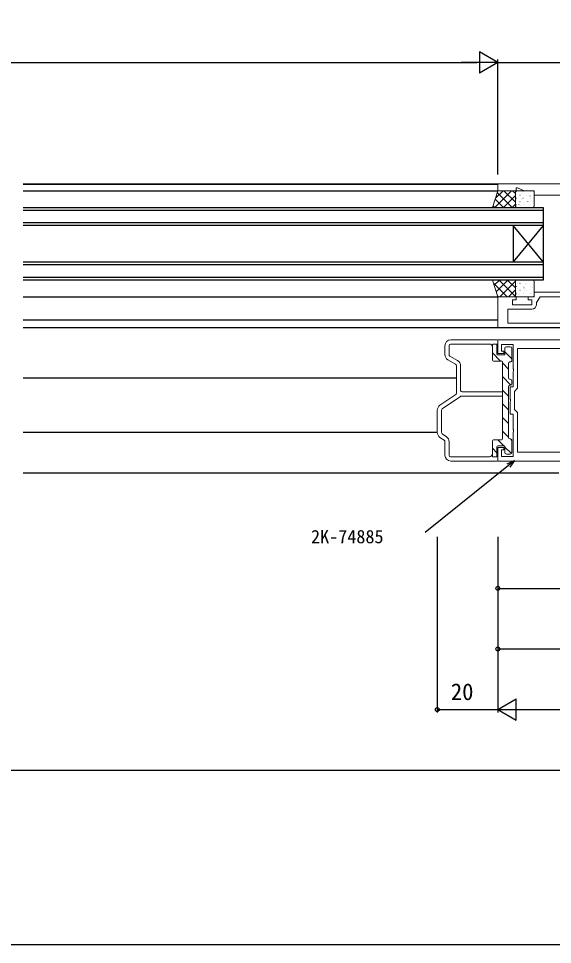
# Model space of a CAD drawing. Units: millimetres, scale not verified. Extents: x -437 to 438, y -681 to 678.
# Drawn here: x -187.5 to -11.2, y -681 to -375.5 of the extents above; entities that cross this region are included whole.
import ezdxf
from ezdxf.enums import TextEntityAlignment as Align

# ---------------------------------------------------------------- set-up
doc = ezdxf.new("R2010")
doc.units = ezdxf.units.MM
doc.header["$LTSCALE"] = 4
doc.layers.add('0-2_YKK_11', color=7, linetype='Continuous', lineweight=18)
doc.layers.add('0-4_YKK_13', color=4, linetype='Continuous', lineweight=18)
for name, color, linetype in [('0-3_YKK_12', 2, 'Continuous'), ('0-6_YKK_D', 6, 'Continuous'), ('0-7_YKK_ZWAK', 7, 'Continuous')]:
    doc.layers.add(name, color=color, linetype=linetype)
doc.styles.add('ＭＳ ゴシック', font='')
doc.styles.get('ＭＳ ゴシック').set_extended_font_data('MS Gothic')

msp = doc.modelspace()

# ---------------------------------------------------------------- linework, layer by layer
at = {"layer": '0-2_YKK_11'}
for points in [[(30.797, -430.001), (-29.203, -430.001), (-29.203, -432.301), (-23.203, -432.301), (-23.203, -431.301), (-22.703, -431.301), (-20.559, -432.301), (-17.203, -432.301), (-17.203, -433.801), (-6.203, -433.801)], [(-6.203, -465.801), (-17.203, -465.801), (-17.203, -467.301), (-19.203, -467.301), (-19.203, -468.301), (-18.003, -468.301), (-18.003, -469.901), (-24.403, -469.901), (-24.403, -468.301), (-23.203, -468.301), (-23.203, -467.301), (-29.203, -467.301), (-29.203, -477.501), (20.797, -477.501)], [(-16.503, -469.901), (-16.503, -469.158), (-15.203, -467.301), (-5.903, -467.301)], [(17.297, -475.001), (17.297, -475.501), (-1.903, -475.501), (-2.203, -475.801), (-2.403, -476.001), (-25.903, -476.001), (-25.903, -471.401), (-18.003, -471.401)], [(48.797, -481.502), (-29.203, -481.501), (-29.203, -486.001), (-27.203, -486.001), (-27.203, -485.201), (-28.003, -485.201), (-28.003, -483.001), (-24.203, -483.001), (-24.203, -491.043), (-24.083, -491.227), (-24.083, -491.776), (-24.203, -491.96), (-24.203, -497.001), (-25.203, -497.001), (-25.203, -501.043), (-25.083, -501.227), (-25.083, -501.776), (-25.203, -501.96), (-25.203, -506.001), (-24.203, -506.001), (-24.203, -511.043), (-24.083, -511.227), (-24.083, -511.776), (-24.203, -511.96), (-24.203, -520.001), (-28.003, -520.001), (-28.003, -517.801), (-27.203, -517.801), (-27.203, -517.001), (-29.203, -517.001), (-29.203, -521.501), (48.797, -521.502)]]:
    msp.add_lwpolyline(points, dxfattribs=at)
msp.add_lwpolyline([(39.897, -518.602), (-22.703, -518.601), (-22.703, -505.501), (-23.703, -504.501), (-23.703, -498.501), (-22.703, -497.501), (-22.703, -484.401), (39.897, -484.402), (40.497, -483.802), (43.997, -483.802), (43.997, -499.102), (46.997, -499.102), (46.997, -503.902), (43.997, -503.902), (43.997, -519.202), (40.497, -519.202)], close=True, dxfattribs=at)
msp.add_arc((-18.003, -469.901), 1.5, 270.00001, 359.99999, dxfattribs=at)
at = {"layer": '0-3_YKK_12'}
for p, q in [((-185.955, -430.001), (-29.203, -430.001)), ((-185.955, -430.101), (-29.203, -430.101)), ((-185.955, -432.301), (-29.203, -432.301)), ((-185.955, -437.801), (-14.203, -437.801)), ((-14.203, -438.801), (-185.955, -438.801)), ((-185.955, -442.801), (-14.203, -442.801)), ((-24.203, -443.801), (-24.203, -455.801)), ((-14.203, -443.801), (-24.203, -455.801)), ((-14.203, -455.801), (-24.203, -443.801)), ((-14.203, -443.801), (-14.203, -455.801)), ((-185.955, -455.801), (-14.203, -455.801)), ((-14.203, -456.801), (-185.955, -456.801)), ((-185.955, -460.801), (-14.203, -460.801)), ((-185.955, -467.301), (-29.203, -467.301)), ((-29.203, -475.001), (-185.955, -475.001)), ((162.545, -477.501), (-185.955, -477.501)), ((-185.955, -494.001), (-42.904, -494.001)), ((-185.955, -512.001), (-49.204, -512.001)), ((-9.086, -525.501), (-185.955, -525.501))]:
    msp.add_line(p, q, dxfattribs=at)
for points in [[(-14.203, -437.801), (-14.203, -443.801), (-185.955, -443.801)], [(-14.203, -455.801), (-14.203, -461.801), (-185.955, -461.801)]]:
    msp.add_lwpolyline(points, dxfattribs=at)
at = {"layer": '0-4_YKK_13'}
for p, q in [((-24.668, -432.301), (-30.168, -437.801)), ((-27.497, -432.301), (-29.989, -434.793)), ((-29.402, -432.931), (-24.531, -437.801)), ((-27.202, -432.301), (-23.418, -436.085)), ((-24.374, -432.301), (-23.418, -433.257)), ((-23.418, -437.301), (-23.418, -432.801)), ((-23.123, -432.516), (-23.086, -432.516)), ((-22.999, -432.482), (-22.992, -432.485)), ((-22.988, -433.4), (-22.926, -433.441)), ((-22.918, -432.301), (-17.703, -432.301)), ((-21.912, -433.728), (-21.875, -433.728)), ((-20.942, -433.211), (-20.934, -433.213)), ((-20.843, -432.516), (-20.806, -432.516)), ((-19.632, -433.728), (-19.595, -433.728)), ((-18.563, -432.516), (-18.526, -432.516)), ((-17.352, -433.728), (-17.315, -433.728)), ((-17.203, -432.801), (-17.203, -437.301)), ((-30.08, -435.081), (-27.359, -437.801)), ((-23.418, -433.88), (-27.34, -437.801)), ((-23.418, -436.708), (-24.512, -437.801)), ((-23.123, -434.759), (-23.086, -434.759)), ((-22.325, -436.777), (-22.262, -436.818)), ((-21.912, -435.97), (-21.875, -435.97)), ((-21.391, -435.182), (-21.384, -435.185)), ((-20.971, -434.735), (-20.909, -434.776)), ((-20.843, -434.759), (-20.806, -434.759)), ((-19.632, -435.97), (-19.595, -435.97)), ((-19.333, -435.911), (-19.326, -435.913)), ((-18.601, -434.039), (-18.594, -434.042)), ((-18.563, -434.759), (-18.526, -434.759)), ((-17.369, -434.18), (-17.307, -434.222)), ((-17.352, -435.97), (-17.315, -435.97)), ((-30.757, -437.232), (-30.188, -437.801)), ((-23.123, -437.001), (-23.086, -437.001)), ((-17.703, -437.801), (-22.918, -437.801)), ((-21.875, -437.141), (-21.868, -437.144)), ((-20.843, -437.001), (-20.806, -437.001)), ((-18.563, -437.001), (-18.526, -437.001)), ((-30.612, -462.833), (-26.144, -467.301)), ((-28.713, -461.801), (-30.404, -463.493)), ((-25.884, -461.801), (-29.726, -465.643)), ((-28.815, -461.801), (-23.418, -467.198)), ((-23.418, -462.164), (-28.556, -467.301)), ((-25.987, -461.801), (-23.418, -464.37)), ((-23.418, -462.301), (-23.418, -466.801)), ((-23.123, -463.911), (-23.086, -463.911)), ((-17.703, -461.801), (-22.918, -461.801)), ((-22.637, -463.015), (-22.575, -463.057)), ((-22.048, -462.649), (-22.041, -462.651)), ((-21.912, -462.88), (-21.875, -462.88)), ((-20.843, -463.911), (-20.806, -463.911)), ((-20.62, -464.35), (-20.558, -464.392)), ((-19.955, -463.39), (-19.948, -463.393)), ((-19.632, -462.88), (-19.595, -462.88)), ((-18.563, -463.911), (-18.526, -463.911)), ((-17.898, -464.119), (-17.891, -464.121)), ((-17.352, -462.88), (-17.315, -462.88)), ((-17.203, -466.801), (-17.203, -462.301)), ((-29.31, -466.964), (-28.972, -467.301)), ((-23.418, -464.993), (-25.727, -467.301)), ((-23.229, -466.492), (-23.222, -466.495)), ((-23.123, -466.154), (-23.086, -466.154)), ((-22.918, -467.301), (-17.703, -467.301)), ((-22.78, -464.521), (-22.773, -464.523)), ((-21.974, -466.393), (-21.911, -466.434)), ((-21.912, -465.123), (-21.875, -465.123)), ((-21.172, -467.221), (-21.164, -467.223)), ((-20.843, -466.154), (-20.806, -466.154)), ((-20.44, -465.349), (-20.432, -465.352)), ((-19.632, -465.123), (-19.595, -465.123)), ((-18.563, -466.154), (-18.526, -466.154)), ((-18.347, -466.09), (-18.34, -466.093)), ((-17.352, -465.123), (-17.315, -465.123)), ((-29.504, -481.502), (-44.704, -481.502)), ((-29.204, -481.802), (-29.204, -482.602)), ((-46.704, -483.502), (-46.704, -486.349)), ((-45.304, -483.402), (-45.304, -486.407)), ((-32.004, -482.902), (-44.804, -482.902)), ((-29.504, -482.902), (-31.004, -482.902)), ((-31.004, -482.902), (-31.004, -488.202)), ((-29.504, -482.902), (-29.504, -486.202)), ((-26.904, -486.202), (-26.904, -484.302)), ((-26.904, -485.443), (-24.604, -487.743)), ((-26.404, -483.802), (-25.104, -483.802)), ((-24.604, -488.302), (-24.604, -484.302)), ((-45.706, -488.08), (-43.153, -489.558)), ((-45.054, -486.84), (-42.502, -488.318)), ((-31.004, -485.833), (-28.334, -488.502)), ((-28.004, -488.502), (-30.704, -488.502)), ((-27.204, -486.502), (-29.204, -486.502)), ((-27.703, -514.202), (-27.704, -488.802)), ((-25.204, -488.802), (-25.104, -488.802)), ((-42.904, -499.138), (-42.904, -489.991)), ((-41.504, -498.202), (-41.504, -490.048)), ((-27.704, -489.133), (-25.704, -491.133)), ((-25.704, -489.302), (-25.704, -494.002)), ((-27.704, -493.623), (-24.878, -496.449)), ((-25.204, -494.502), (-25.103, -494.502)), ((-25.703, -513.702), (-25.704, -497.002)), ((-25.103, -496.502), (-25.204, -496.502)), ((-24.603, -496.002), (-24.603, -495.002)), ((-48.331, -503.107), (-43.122, -499.551)), ((-47.585, -504.293), (-41.573, -500.189)), ((-27.704, -500.102), (-41.291, -500.102)), ((-27.704, -498.702), (-41.004, -498.702)), ((-27.704, -498.113), (-25.704, -500.113)), ((-27.704, -502.603), (-25.703, -504.603)), ((-49.203, -504.759), (-49.204, -512.046)), ((-47.803, -504.706), (-47.804, -512.099)), ((-27.703, -507.093), (-25.703, -509.093)), ((-47.584, -512.512), (-46.18, -513.465)), ((-27.703, -511.584), (-25.703, -513.584)), ((-48.327, -513.701), (-46.923, -514.654)), ((-46.704, -519.502), (-46.704, -515.067)), ((-45.304, -519.602), (-45.304, -515.12)), ((-31.003, -520.102), (-31.003, -514.802)), ((-28.003, -514.502), (-30.703, -514.502)), ((-29.275, -514.502), (-27.275, -516.502)), ((-25.203, -514.202), (-25.103, -514.202)), ((-25.085, -514.203), (-24.604, -514.683)), ((-24.603, -514.702), (-24.604, -518.702)), ((-31.003, -517.264), (-29.503, -518.764)), ((-29.503, -520.102), (-29.503, -516.802)), ((-27.203, -516.502), (-29.203, -516.502)), ((-26.904, -516.802), (-26.904, -518.702)), ((-26.904, -516.874), (-24.736, -519.041)), ((-26.404, -519.202), (-25.104, -519.202)), ((-32.003, -520.102), (-44.804, -520.102)), ((-29.503, -521.502), (-44.704, -521.502)), ((-29.503, -520.102), (-31.003, -520.102)), ((-29.203, -521.202), (-29.203, -520.402))]:
    msp.add_line(p, q, dxfattribs=at)
for points in [[(-29.203, -432.301), (-23.418, -432.301), (-23.418, -437.801), (-30.937, -437.801)], [(-29.203, -467.301), (-23.418, -467.301), (-23.418, -461.801), (-30.937, -461.801)]]:
    msp.add_lwpolyline(points, close=True, dxfattribs=at)
for centre, radius, start, end in [((-22.918, -432.801), 0.5, 90, 180), ((-17.703, -432.801), 0.5, 0, 90), ((-22.918, -437.301), 0.5, 180, 270), ((-17.703, -437.301), 0.5, 270, 0), ((-22.918, -462.301), 0.5, 90, 180), ((-17.703, -462.301), 0.5, 0, 90), ((-22.918, -466.801), 0.5, 180, 270), ((-17.703, -466.801), 0.5, 270, 0), ((-44.704, -483.502), 2, 90.00013, 180.00013), ((-29.504, -481.802), 0.3, 0.00013, 90.00013), ((-29.504, -482.602), 0.3, 270.00013, 0.00013), ((-44.804, -483.402), 0.5, 90.00013, 180.00013), ((-32.004, -483.902), 1, 0.00013, 90.00013), ((-26.404, -484.302), 0.5, 90.00372, 180.00372), ((-25.104, -484.302), 0.5, 0.00372, 90.00372), ((-44.704, -486.349), 2, 180.00013, 239.93118), ((-44.804, -486.407), 0.5, 180.00013, 239.93118), ((-43.504, -490.048), 2, 0.00013, 59.93118), ((-30.704, -488.202), 0.3, 180.00013, 270.00013), ((-29.204, -486.202), 0.3, 180.00013, 270.00013), ((-28.004, -488.802), 0.3, 0.00013, 90.00013), ((-27.204, -486.202), 0.3, 270.00013, 0.00372), ((-25.204, -489.302), 0.5, 90.00016, 180.00013), ((-25.104, -488.302), 0.5, 270.00013, 0.00372), ((-43.404, -489.991), 0.5, 0.00013, 59.93118), ((-25.204, -494.002), 0.5, 180.00013, 270.00372), ((-25.103, -495.002), 0.5, 0.00372, 90.00372), ((-25.204, -497.002), 0.5, 90.02877, 180.00013), ((-25.103, -496.002), 0.5, 270.00372, 0.00372), ((-43.404, -499.138), 0.5, 304.31764, 0.00013), ((-41.291, -500.602), 0.5, 90.00013, 124.31764), ((-41.004, -498.202), 0.5, 180.00013, 270.00013), ((-47.203, -504.759), 2, 124.31764, 179.99725), ((-47.303, -504.706), 0.5, 124.31764, 179.99725), ((-47.204, -512.046), 2, 179.99725, 235.83207), ((-47.304, -512.099), 0.5, 179.99725, 235.83207), ((-47.204, -515.067), 0.5, 0.00013, 55.83207), ((-47.304, -515.12), 2, 0.00013, 55.83207), ((-30.703, -514.802), 0.3, 90.00013, 180.00013), ((-28.003, -514.202), 0.3, 270.00013, 0.00013), ((-25.203, -513.702), 0.5, 180.00013, 270.00013), ((-25.103, -514.702), 0.5, 359.99654, 90.00013), ((-32.003, -519.102), 1, 270.00013, 0.00013), ((-29.203, -516.802), 0.3, 90.00013, 180.00013), ((-27.204, -516.802), 0.3, 359.99654, 90.00013), ((-26.404, -518.702), 0.5, 179.99654, 269.99654), ((-25.104, -518.702), 0.5, 269.99654, 359.99654), ((-44.704, -519.502), 2, 180.00013, 270.00013), ((-44.804, -519.602), 0.5, 180.00013, 270.00013), ((-29.503, -520.402), 0.3, 0.00013, 90.00013), ((-29.503, -521.202), 0.3, 270.00013, 0.00013)]:
    msp.add_arc(centre, radius, start, end, dxfattribs=at)
at = {"layer": '0-6_YKK_D'}
for p, q in [((-29.203, -390.001), (-35.265, -386.501)), ((-35.265, -386.501), (-35.265, -393.501)), ((-368.707, -390.001), (-36.203, -390.001)), ((-29.203, -390.001), (-41.328, -390.001)), ((-29.203, -390.001), (-35.265, -393.501)), ((-29.203, -427.001), (-29.203, -389.001)), ((-29.203, -427.001), (-29.203, -389.001)), ((-29.203, -390.001), (30.797, -390.001)), ((-49.203, -546.501), (-49.203, -604.501)), ((-29.203, -546.501), (-29.203, -564.501)), ((-29.203, -546.501), (-29.203, -584.501)), ((-29.203, -546.501), (-29.203, -604.501)), ((-29.203, -546.501), (-29.203, -604.501)), ((-29.203, -563.501), (48.797, -563.501)), ((-29.203, -583.501), (70.797, -583.501)), ((-29.203, -603.501), (-23.141, -600.001)), ((-23.141, -607.001), (-23.141, -600.001)), ((-49.203, -603.501), (-29.203, -603.501)), ((-29.203, -603.501), (-23.141, -607.001)), ((-29.203, -603.501), (-17.079, -603.501)), ((-22.203, -603.501), (350.293, -603.501)), ((-368.707, -623.501), (370.293, -623.501))]:
    msp.add_line(p, q, dxfattribs=at)
for points in [[(-23.71, -521.35), (-25.699, -522.947), (-53.25, -545.076)], [(-26.126, -522.414), (-23.71, -521.35), (-25.271, -523.48)]]:
    msp.add_lwpolyline(points, dxfattribs=at)
for centre in [(-29.203, -563.501), (-29.203, -583.501), (-49.203, -603.501)]:
    msp.add_circle(centre, 0.637, dxfattribs=at)
at = {"layer": '0-7_YKK_ZWAK'}
msp.add_lwpolyline([(-436.7, -681), (438.3, -681), (438.3, 644)], dxfattribs=at)

# ---------------------------------------------------------------- texts
at = {"layer": '0-6_YKK_D', "style": 'ＭＳ ゴシック'}
for s, height, p in [('2K-74885', 4.399, (-90.887, -549.936)), ('20', 5.499, (-44.743, -602.001))]:
    msp.add_text(s, height=height, dxfattribs=at).set_placement(p, align=Align.BOTTOM_LEFT)

doc.saveas('drawing.dxf')
